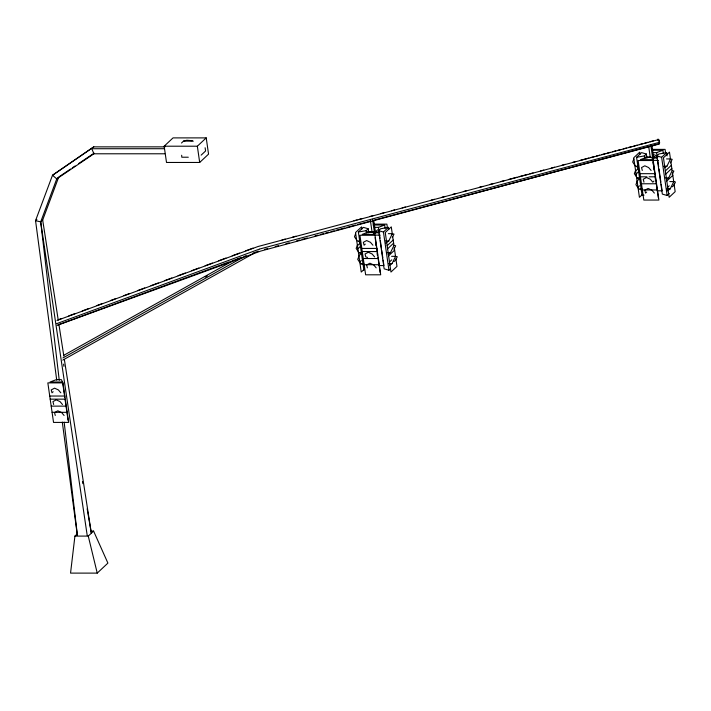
<?xml version="1.0" encoding="UTF-8"?>
<svg xmlns="http://www.w3.org/2000/svg" width="711" height="711" viewBox="0 0 711 711"><rect width="100%" height="100%" fill="white"/><g stroke="black" fill="none" stroke-linecap="round" stroke-linejoin="round"><path stroke-width="1.07" d="M77.206 533.952L74.922 536.094L70.549 573.11L97.238 573.11L107.903 563.103L93.594 531.09L90.519 531.09M657.568 139.712L658.59 139.596L659.55 142.298L659.115 144.084L373.87 220.223M59.253 380.341L40.696 221.885L56.756 178.87L58.08 177.626M87.222 535.507L40.696 221.885L42.678 220.028L58.737 177.012L70.522 169.058M355.633 233.679L354.469 236.745L357.295 240.976M357.313 245.375L356.149 248.441L358.415 251.827M358.895 256.333L357.731 259.391L359.997 262.777M392.294 237.661L394.001 234.088L392.33 233.67L388.766 240.967L385.735 243.038M393.938 261.577L395.556 260.315L397.262 256.733L395.6 256.324L392.028 263.621L389.761 265.176M633.821 158.926L632.657 161.992L635.492 166.223L637.669 166.223M635.501 170.622L634.336 173.688L636.603 177.075M637.083 181.581L635.918 184.647L638.754 188.877M670.482 162.908L672.188 159.335L670.526 158.926L666.954 166.214L664.678 167.769M672.126 186.824L673.744 185.562L675.45 181.989L673.788 181.572L670.215 188.868L667.194 190.948M657.631 139.943L657.986 139.089L658.715 139.578L659.63 142.831L659.275 143.693L260.617 251.099L57.2 325.345M393.974 249.357L395.68 245.784L394.018 245.366L390.455 252.663L388.179 254.218M672.162 174.604L673.868 171.031L672.206 170.622L668.642 177.919L666.367 179.465M164.988 146.857L93.781 146.866L52.49 175.261L35.55 220.632L56.747 380.261M36.874 219.388L35.55 220.632L40.696 221.885M164.17 146.208L173.031 137.89L206.217 137.89L208.554 154.136L199.684 162.455L166.507 162.464L164.17 146.208L197.347 146.208L206.217 137.89M181.492 143.018L183.545 141.089L186.869 140.254L192.272 140.707M201.151 155.14L205.586 150.981L205.115 147.746M53.165 391.734L52.001 392.819L51.263 389.904L54.551 388.162L58.338 389.895L60.826 392.819M363.89 270.242L358.38 232.044L363.374 227.36L368.174 228.755L368.645 232.035M358.38 232.044L366.156 230.657L368.174 228.755M357.437 245.686L360.441 242.86M374.484 232.764L377.63 229.804M357.882 248.814L360.895 245.988M390.375 268.9L388.953 270.242L384.153 268.847L378.643 230.648L380.669 228.755L388.437 227.36L388.748 229.546M365.258 244.122L364.094 245.215L363.365 242.291L366.645 240.558L370.431 242.291L372.92 245.215M388.953 270.242L383.442 232.044L388.437 227.36M358.886 255.782L361.899 252.956M359.784 261.968L361.286 260.555M387.157 245.677L393.174 240.025M364.245 269.238L361.232 272.064L355.536 232.533L361.561 226.88L361.872 229.049M387.602 248.814L393.627 243.162M74.922 536.094L88.262 536.094L93.594 531.09M388.606 255.773L394.632 250.121M389.504 261.959L391.761 259.844M644.015 195.143L642.077 195.498L636.567 157.3L641.562 152.616L646.361 154.011L646.832 157.282M636.567 157.3L644.344 155.905L646.361 154.011M635.625 170.933L638.629 168.107M652.76 155.753L654.236 154.367M655.818 155.06L652.671 158.011L656.902 158.011M636.069 174.071L639.082 171.244M669.273 193.481L667.14 195.489L662.341 194.103L656.831 155.905L658.857 154.003L666.625 152.607L667.096 155.887M667.14 195.489L661.63 157.291L666.625 152.607M637.074 181.029L640.087 178.203M637.971 187.215L639.473 185.802M653.951 181.074L652.796 182.158L650.307 179.243L646.521 177.501L643.233 179.243L643.97 182.167M665.345 170.933L671.362 165.281M642.433 194.485L639.42 197.311L633.723 157.78L639.749 152.127L640.06 154.305M646.717 192.032L645.552 193.116L644.815 190.201L648.103 188.459L651.889 190.192L654.369 193.116M665.789 174.062L671.815 168.409M666.794 181.021L672.819 175.377M667.691 187.215L669.193 185.802M93.781 146.866L52.49 175.261L56.756 178.87L93.914 153.789L164.774 153.78M72.335 167.832L75.055 166.001M78.672 163.557L94.083 153.158M64.034 355.171L233.67 260.368M205.239 277.032L207.177 275.948M62.932 357.935L246.139 255.542M62.764 360.13L254.689 252.858M374.386 227.36L378.439 227.36L384.66 225.005L385.14 228.275M652.574 152.616L656.626 152.616L662.856 150.252L663.327 153.532M58.346 319.719L61.475 318.572M68.763 315.888L75.011 313.595M82.289 310.911L88.537 308.61M96.865 305.552L102.073 303.633M110.401 300.575L115.609 298.656M123.936 295.598L129.135 293.679M137.463 290.621L144.751 287.937M150.999 285.635L158.286 282.96M164.534 280.658L171.822 277.983M178.07 275.681L185.358 273.006M191.597 270.704L198.884 268.029M205.132 265.727L212.42 263.052M218.668 260.75L225.956 258.066M232.204 255.773L239.483 253.089M245.73 250.796L253.018 248.112M56.978 320.465L258.04 246.513L658.59 139.596M56.676 323.674L259.426 249.099M58.106 324.82L186.78 277.494M187.286 277.361L200.271 272.526M200.822 272.384L215.842 266.803M216.446 266.643L223.743 263.959M224.143 263.754L229.333 261.844M232.079 260.901L237.287 258.982M237.634 258.786L240.745 257.64M253.196 253.063L258.386 251.152M282 239.963L285.218 239.1M292.728 237.092L295.945 236.239M353.891 220.766L357.109 219.912M359.259 219.335L362.477 218.481M369.987 216.473L373.204 215.611M380.723 213.611L383.94 212.749M391.45 210.74L394.667 209.887M402.177 207.879L405.403 207.017M431.15 200.147L434.368 199.284M441.887 197.285L445.104 196.423M452.614 194.414L455.831 193.561M463.341 191.552L466.567 190.69M479.436 187.26L482.662 186.398M490.172 184.389L493.39 183.536M500.9 181.527L504.117 180.665M508.409 179.528L516.995 177.235M519.146 176.657L527.731 174.364M529.873 173.795L533.09 172.933M540.6 170.933L543.826 170.071M551.336 168.063L554.553 167.209M562.063 165.201L565.281 164.339M572.79 162.339L576.017 161.477M580.309 160.331L588.886 158.038M591.037 157.469L594.254 156.607M596.405 156.038L599.622 155.176M601.764 154.607L604.99 153.745M607.132 153.176L610.349 152.314M612.5 151.736L615.717 150.883M617.859 150.305L621.085 149.452M623.227 148.875L626.444 148.012M628.595 147.444L631.812 146.582M633.954 146.013L637.18 145.151M639.322 144.582L642.54 143.72M644.69 143.151L647.908 142.289M650.05 141.711L653.276 140.858M259.826 248.992L659.55 142.298M264.492 249.419L267.709 248.566M275.21 246.557L278.428 245.695M285.938 243.695L289.155 242.833M296.665 240.833L299.882 239.971M302.024 239.403L307.383 237.972M314.893 235.963L318.11 235.11M320.252 234.532L323.469 233.679M325.611 233.101L328.829 232.248M330.979 231.67L334.197 230.817M336.339 230.24L344.915 227.955M347.066 227.378L355.642 225.094M357.784 224.516L370.653 221.085M164.099 148.715L91.799 148.732L93.914 153.789M652.156 149.381L665.069 149.381L665.7 153.727M652.44 150.261L662.856 150.252M188.299 157.22L181.794 157.22L181.669 155.256M644.93 157.14L650.218 157.14M653.596 157.14L657.835 157.14M645.064 158.011L647.179 158.011M666.527 158.926L670.526 158.926M652.84 159.655L640.344 159.655L646.575 157.3L651.632 157.3L652.84 159.655L657.08 189.117M658.306 160.375L653.009 160.375L650.734 144.529M663.683 166.223L666.954 166.214M640.016 173.68L655.089 173.68M640.469 176.808L646.93 176.808M649.081 176.808L655.542 176.808M640.451 177.919L637.172 177.919L640.024 178.959M665.363 177.919L668.642 177.919M669.798 181.581L673.788 181.572M641.473 183.776L656.546 183.767M639.847 188.877L642.024 188.877M666.945 188.868L670.215 188.868M642.362 189.961L657.435 189.961M657.071 190.815L662.128 190.806L661.186 184.265M373.968 224.134L386.882 224.134L387.353 227.387M373.213 225.005L384.66 225.005M366.743 231.893L372.031 231.893M375.408 231.893L379.647 231.893M373.444 232.044L368.387 232.044L362.157 234.399L374.653 234.399L373.444 232.044L373.755 234.23M366.876 232.764L368.991 232.764M372.937 232.764L379.772 232.764M388.339 233.67L392.33 233.67M380.118 235.128L374.821 235.128L372.537 219.281M358.388 240.976L360.575 240.976M385.495 240.967L388.766 240.967M361.828 248.432L376.901 248.423M362.281 251.561L377.354 251.561M361.17 252.672L358.984 252.672L361.837 253.703M387.175 252.663L390.455 252.663M391.61 256.324L395.6 256.324M363.285 258.52L378.359 258.52M363.836 263.621L360.566 263.63L363.419 264.661M388.757 263.621L392.028 263.621M364.174 264.714L379.247 264.714M62.55 382.011L50.063 382.011L56.285 379.656L61.35 379.656L62.55 382.011L64.754 397.289M49.734 396.036L64.808 396.036M50.188 399.164L65.261 399.164M51.192 406.132L66.265 406.123M52.081 412.318L67.154 412.318M183.545 141.089L193.312 141.151M656.831 155.905L661.63 157.291M378.643 230.648L383.442 232.044M367.569 257.426L365.783 256.911L365.045 253.987L368.334 252.254L372.12 253.987L374.599 256.911M636.434 166.57L638.336 167.263M639.704 189.224L641.606 189.908M358.246 241.322L360.148 242.007M658.546 143.195L659.275 143.693M651.107 170.462L648.628 167.547L644.833 165.805L641.553 167.547L642.282 170.462M376.181 267.869L373.702 264.945L369.916 263.212L366.627 264.945L367.365 267.869M62.506 404.515L60.026 401.599L56.24 399.858L52.952 401.599L53.689 404.515M64.088 415.473L61.608 412.549L57.813 410.816L54.534 412.549L55.262 415.473M88.262 536.094L97.238 573.11M82.476 481.445L82.849 483.64M87.16 508.809L91.284 532.886L64.354 359.437M42.678 220.028L58.213 319.914M58.897 324.314L63.848 356.14M670.562 159.726L669.469 152.127L663.443 157.78L669.14 197.311L675.166 191.659L674.072 184.06M670.873 161.895L672.144 170.711M672.464 172.88L673.761 181.883M656.626 152.616L657.248 156.98M657.728 160.251L658.67 166.801M658.981 168.987L660.866 182.078M651.96 145.773L653.791 158.455M657.399 191.303L658.342 197.845M652.982 162.437L653.293 164.614M653.764 167.894L654.084 170.071M655.178 177.714L655.498 179.901M656.6 187.535L656.911 189.721M648.716 146.644L650.236 157.211M644.344 155.905L644.655 158.091M392.374 234.479L391.281 226.88L385.255 232.524L390.952 272.055L396.978 266.403L395.885 258.804M392.685 236.647L393.956 245.455M394.267 247.624L395.574 256.635M378.439 227.36L379.061 231.724M379.541 235.003L380.012 238.274M380.323 240.46L381.425 248.095M381.736 250.281L382.838 257.915M383.158 260.102L383.94 265.559L378.883 265.559L378.563 263.381M373.773 220.526L375.604 233.199M375.124 237.678L376.226 245.313M376.537 247.499L377.639 255.133M377.95 257.32L380.154 272.597M375.737 243.731L376.048 245.917M377.15 253.551L377.461 255.738M370.369 220.339L372.049 231.955M366.156 230.657L366.467 232.835M197.347 146.208L199.684 162.455M63.59 364.139L63.91 366.334M65.065 399.466L68.06 420.201M62.301 422.094L77.366 535.49M64.159 422.156L77.437 535.499M653.196 160.526L638.123 160.526L643.819 200.058L658.893 200.058L653.196 160.526M375.008 235.27L359.935 235.279L365.632 274.81L380.705 274.801L375.008 235.27M62.915 382.882L47.841 382.882L53.538 422.414L68.612 422.414L62.915 382.882"/></g></svg>
